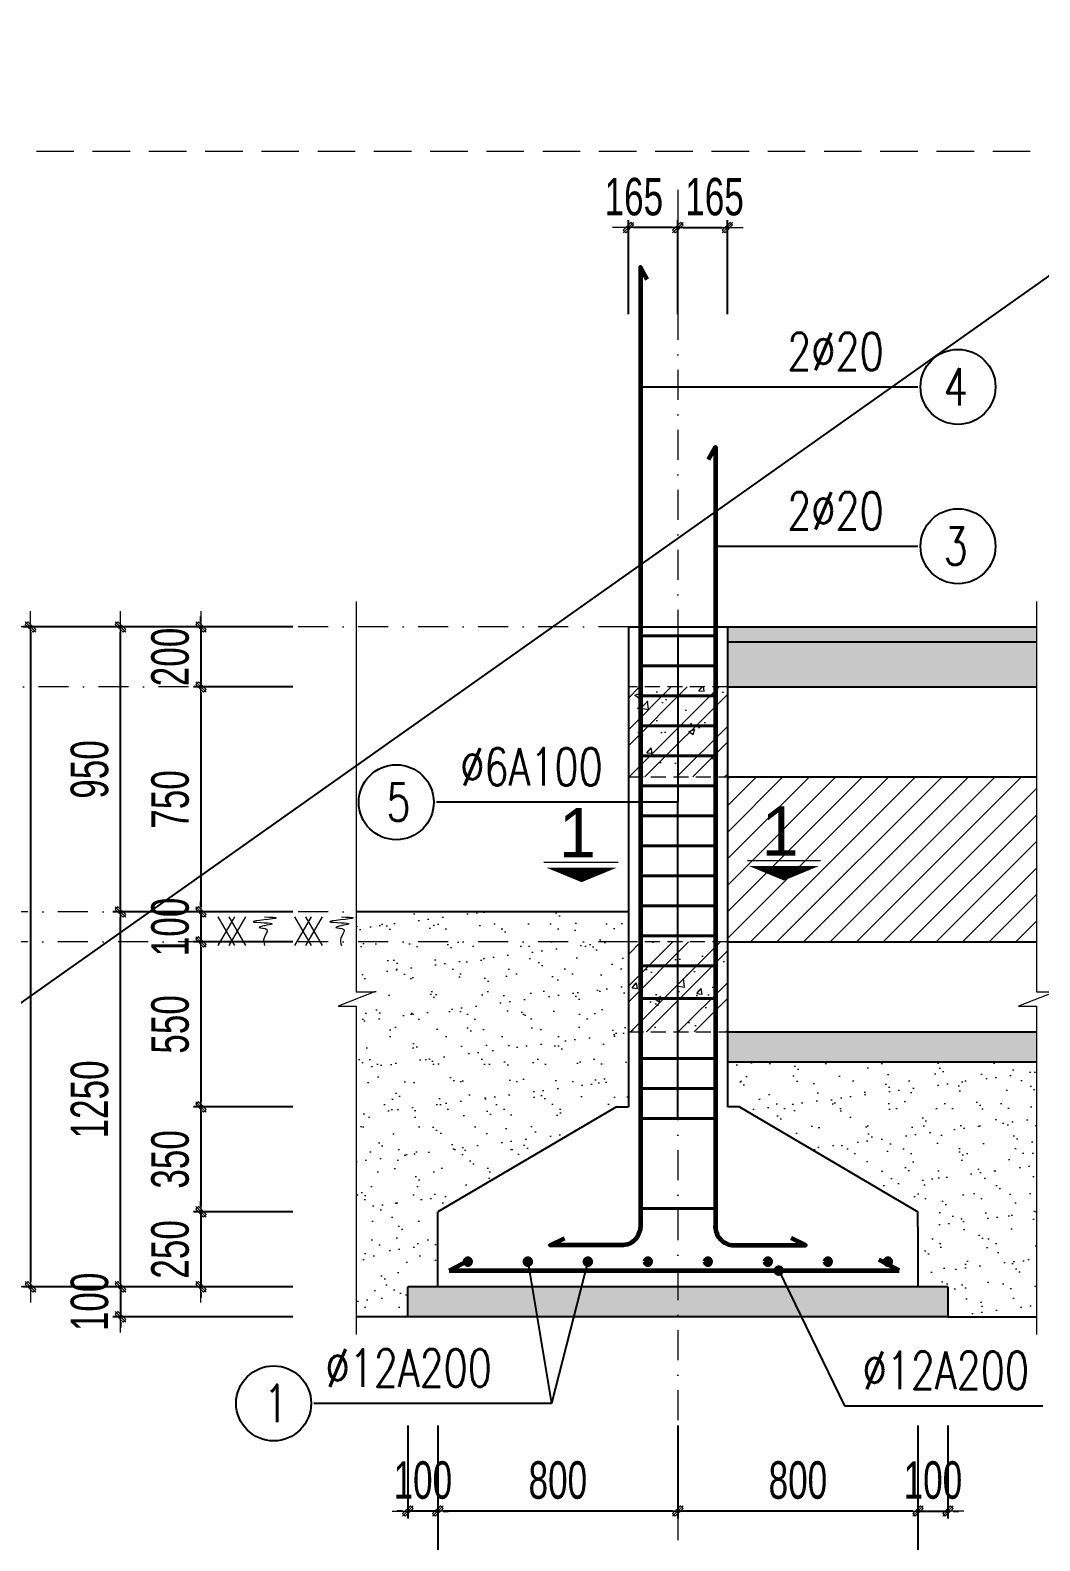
# Model space of a CAD drawing. Header units: millimetres. Extents: x -211129 to 461116, y -574633 to 115.
# Drawn here: x -91705 to -88340, y -542908 to -537872 of the extents above; entities that cross this region are included whole.
import ezdxf
from ezdxf.enums import TextEntityAlignment as Align

# ---------------------------------------------------------------- set-up
doc = ezdxf.new("R2010")
doc.units = ezdxf.units.MM
doc.header["$MEASUREMENT"] = 0
doc.header["$PDMODE"] = 32
doc.linetypes.add('DASHDOT', pattern=[1, 0.5, -0.25, 0, -0.25])
doc.linetypes.add('HIDDEN', pattern=[0.375, 0.25, -0.125])
doc.layers.get('Defpoints').update_dxf_attribs({"color": 1})
doc.layers.add('KCS_Plotter', color=11, linetype='Continuous', plot=False)
for name, color, linetype, lineweight in [('LC Dim', 8, 'Continuous', 18), ('LC Hatch', 252, 'Continuous', 9), ('LC Khac', 4, 'Continuous', 9), ('LC MANH DUT', 35, 'HIDDEN', 5), ('LC Net dam2', 6, 'Continuous', 40), ('LC Net dam3', 1, 'Continuous', 60), ('LC Net manh', 133, 'Continuous', 5), ('LC Net thay', 63, 'Continuous', 25), ('LC Net truc', 79, 'DASHDOT', 13), ('LC Text2', 7, 'Continuous', 25)]:
    doc.layers.add(name, color=color, linetype=linetype, lineweight=lineweight)
doc.styles.add('HOATBIF', font='hoatbif.shx', dxfattribs={"width": 0.7})
doc.styles.add('LC 1', font='VHAVANB.TTF')
doc.styles.add('LC 3', font='vnsimli.shx', dxfattribs={"width": 0.75})
doc.dimstyles.new('1-100(1-50)', dxfattribs={"dimscale": 50, "dimtxt": 2.5, "dimasz": 0.35, "dimexe": 0.5, "dimexo": 0, "dimgap": 0.8, "dimtad": 1, "dimdec": 0, "dimzin": 0, "dimdsep": 46, "dimtxsty": 'HOATBIF', "dimblk1": 'DOT', "dimblk2": 'DOT', "dimsah": 1, "dimcen": -1, "dimdle": 1, "dimclrd": 256, "dimclre": 256, "dimclrt": 4, "dimadec": 3, "dimazin": 2, "dimtfac": 0.333333, "dimtdec": 0, "dimtix": 1, "dimtmove": 2, "dimatfit": 3, "dimldrblk": 'DOT', "dimfxl": 1, "dimtvp": 0.833333, "dimtolj": 1, "dimtzin": 0, "dimarcsym": 0})

# ---------------------------------------------------------------- blocks, each defined once
blk = doc.blocks.new('DOT')
at = {"layer": 'LC Dim'}
blk.add_line((-3, 0), (3, 0), dxfattribs=at)
at = {"layer": 'LC Dim', "color": 4}
blk.add_line((-1, -1), (1, 1), dxfattribs=at)
blk.add_lwpolyline([(0.5, 1), (-1, -0.5), (-0.5, -1), (1, 0.5)], close=True, dxfattribs=at)
blk = doc.blocks.new('*D196')
at = {"layer": 'Defpoints', "color": 0, "ltscale": 2, "transparency": 16777216}
for p in [(-89546.5, -542524.4), (-88746.5, -542524.4), (-89546.5, -542809)]:
    blk.add_point(p, dxfattribs=at)
at = {"layer": 'LC Dim', "lineweight": -2, "ltscale": 2, "transparency": 16777216}
for p, q in [((-89546.5, -542524.4), (-89546.5, -542834)), ((-88746.5, -542524.4), (-88746.5, -542834)), ((-88764, -542809), (-89529, -542809))]:
    blk.add_line(p, q, dxfattribs=at)
at = {"layer": 'LC Dim', "lineweight": -2, "ltscale": 2, "transparency": 16777216, "xscale": 17.5, "yscale": 17.5, "zscale": 17.5, "rotation": 180}
blk.add_blockref('DOT', (-89546.5, -542809), dxfattribs=at)
at = {"layer": 'LC Dim', "lineweight": -2, "ltscale": 2, "transparency": 16777216, "xscale": 17.5, "yscale": 17.5, "zscale": 17.5}
blk.add_blockref('DOT', (-88746.5, -542809), dxfattribs=at)
at = {"layer": 'LC Dim', "color": 4, "ltscale": 2, "transparency": 16777216, "insert": (-89146.5, -542706.5), "char_height": 125, "attachment_point": 5, "style": 'HOATBIF'}
blk.add_mtext('\\A1;800', dxfattribs=at)
blk = doc.blocks.new('_Dot')
at = {"color": 0, "linetype": 'ByBlock', "lineweight": -2}
blk.add_line((-0.5, 0), (-1, 0), dxfattribs=at)
at = {"color": 0, "linetype": 'ByBlock', "const_width": 0.5}
blk.add_lwpolyline([(-0.25, 0, 1), (0.25, 0, 1)], format="xyb", close=True, dxfattribs=at)
blk = doc.blocks.new('*D197')
at = {"layer": 'Defpoints', "color": 0, "ltscale": 2, "transparency": 16777216}
for p in [(-90346.5, -542524.4), (-89546.5, -542524.4), (-90346.5, -542809)]:
    blk.add_point(p, dxfattribs=at)
at = {"layer": 'LC Dim', "lineweight": -2, "ltscale": 2, "transparency": 16777216}
for p, q in [((-90346.5, -542524.4), (-90346.5, -542834)), ((-89546.5, -542524.4), (-89546.5, -542834)), ((-89564, -542809), (-90329, -542809))]:
    blk.add_line(p, q, dxfattribs=at)
at = {"layer": 'LC Dim', "lineweight": -2, "ltscale": 2, "transparency": 16777216, "xscale": 17.5, "yscale": 17.5, "zscale": 17.5, "rotation": 180}
blk.add_blockref('DOT', (-90346.5, -542809), dxfattribs=at)
at = {"layer": 'LC Dim', "lineweight": -2, "ltscale": 2, "transparency": 16777216, "xscale": 17.5, "yscale": 17.5, "zscale": 17.5}
blk.add_blockref('DOT', (-89546.5, -542809), dxfattribs=at)
at = {"layer": 'LC Dim', "color": 4, "ltscale": 2, "transparency": 16777216, "insert": (-89946.5, -542706.5), "char_height": 125, "attachment_point": 5, "style": 'HOATBIF'}
blk.add_mtext('\\A1;800', dxfattribs=at)
blk = doc.blocks.new('*D198')
at = {"layer": 'Defpoints', "color": 0, "ltscale": 2, "transparency": 16777216}
for p in [(-90346.5, -542524.4), (-88746.5, -542524.4), (-90346.5, -543121.5)]:
    blk.add_point(p, dxfattribs=at)
at = {"layer": 'LC Dim', "lineweight": -2, "ltscale": 2, "transparency": 16777216}
for p, q in [((-90346.5, -542524.4), (-90346.5, -543146.5)), ((-88746.5, -542524.4), (-88746.5, -543146.5)), ((-88764, -543121.5), (-90329, -543121.5))]:
    blk.add_line(p, q, dxfattribs=at)
at = {"layer": 'LC Dim', "lineweight": -2, "ltscale": 2, "transparency": 16777216, "xscale": 17.5, "yscale": 17.5, "zscale": 17.5, "rotation": 180}
blk.add_blockref('DOT', (-90346.5, -543121.5), dxfattribs=at)
at = {"layer": 'LC Dim', "lineweight": -2, "ltscale": 2, "transparency": 16777216, "xscale": 17.5, "yscale": 17.5, "zscale": 17.5}
blk.add_blockref('DOT', (-88746.5, -543121.5), dxfattribs=at)
at = {"layer": 'LC Dim', "color": 4, "ltscale": 2, "transparency": 16777216, "insert": (-89546.5, -543019), "char_height": 125, "attachment_point": 5, "style": 'HOATBIF'}
blk.add_mtext('\\A1;1600', dxfattribs=at)
blk = doc.blocks.new('*D199')
at = {"layer": 'Defpoints', "color": 0, "ltscale": 2, "transparency": 16777216}
for p in [(-88746.5, -542524.4), (-88646.5, -542524.4), (-88646.5, -542809)]:
    blk.add_point(p, dxfattribs=at)
at = {"layer": 'LC Dim', "lineweight": -2, "ltscale": 2, "transparency": 16777216}
for p, q in [((-88746.5, -542524.4), (-88746.5, -542834)), ((-88646.5, -542524.4), (-88646.5, -542834)), ((-88764, -542809), (-88781.5, -542809)), ((-88746.5, -542809), (-88646.5, -542809)), ((-88629, -542809), (-88611.5, -542809))]:
    blk.add_line(p, q, dxfattribs=at)
at = {"layer": 'LC Dim', "lineweight": -2, "ltscale": 2, "transparency": 16777216, "xscale": 17.5, "yscale": 17.5, "zscale": 17.5}
blk.add_blockref('DOT', (-88746.5, -542809), dxfattribs=at)
at = {"layer": 'LC Dim', "lineweight": -2, "ltscale": 2, "transparency": 16777216, "xscale": 17.5, "yscale": 17.5, "zscale": 17.5, "rotation": 180}
blk.add_blockref('DOT', (-88646.5, -542809), dxfattribs=at)
at = {"layer": 'LC Dim', "color": 4, "ltscale": 2, "transparency": 16777216, "insert": (-88696.5, -542706.5), "char_height": 125, "attachment_point": 5, "style": 'HOATBIF'}
blk.add_mtext('\\A1;100', dxfattribs=at)
blk = doc.blocks.new('*D200')
at = {"layer": 'Defpoints', "color": 0, "ltscale": 2, "transparency": 16777216}
for p in [(-90446.5, -542524.4), (-90346.5, -542524.4), (-90446.5, -542809)]:
    blk.add_point(p, dxfattribs=at)
at = {"layer": 'LC Dim', "lineweight": -2, "ltscale": 2, "transparency": 16777216}
for p, q in [((-90446.5, -542524.4), (-90446.5, -542834)), ((-90346.5, -542524.4), (-90346.5, -542834)), ((-90464, -542809), (-90481.5, -542809)), ((-90346.5, -542809), (-90446.5, -542809)), ((-90329, -542809), (-90311.5, -542809))]:
    blk.add_line(p, q, dxfattribs=at)
at = {"layer": 'LC Dim', "lineweight": -2, "ltscale": 2, "transparency": 16777216, "xscale": 17.5, "yscale": 17.5, "zscale": 17.5}
blk.add_blockref('DOT', (-90446.5, -542809), dxfattribs=at)
at = {"layer": 'LC Dim', "lineweight": -2, "ltscale": 2, "transparency": 16777216, "xscale": 17.5, "yscale": 17.5, "zscale": 17.5, "rotation": 180}
blk.add_blockref('DOT', (-90346.5, -542809), dxfattribs=at)
at = {"layer": 'LC Dim', "color": 4, "ltscale": 2, "transparency": 16777216, "insert": (-90396.5, -542706.5), "char_height": 125, "attachment_point": 5, "style": 'HOATBIF'}
blk.add_mtext('\\A1;100', dxfattribs=at)
blk = doc.blocks.new('*D201')
at = {"layer": 'Defpoints', "color": 0, "ltscale": 2, "transparency": 16777216}
for p in [(-89711.5, -538530.4), (-89711.5, -538818.6), (-89546.5, -538818.6)]:
    blk.add_point(p, dxfattribs=at)
at = {"layer": 'LC Dim', "lineweight": -2, "ltscale": 2, "transparency": 16777216}
for p, q in [((-89711.5, -538818.6), (-89711.5, -538505.4)), ((-89564, -538530.4), (-89694, -538530.4)), ((-89546.5, -538818.6), (-89546.5, -538505.4))]:
    blk.add_line(p, q, dxfattribs=at)
at = {"layer": 'LC Dim', "lineweight": -2, "ltscale": 2, "transparency": 16777216, "xscale": 17.5, "yscale": 17.5, "zscale": 17.5, "rotation": 180}
blk.add_blockref('DOT', (-89711.5, -538530.4), dxfattribs=at)
at = {"layer": 'LC Dim', "lineweight": -2, "ltscale": 2, "transparency": 16777216, "xscale": 17.5, "yscale": 17.5, "zscale": 17.5}
blk.add_blockref('DOT', (-89546.5, -538530.4), dxfattribs=at)
at = {"layer": 'LC Dim', "color": 4, "ltscale": 2, "transparency": 16777216, "insert": (-89693.3, -538427.9), "char_height": 125, "attachment_point": 5, "style": 'HOATBIF'}
blk.add_mtext('\\A1;165', dxfattribs=at)
blk = doc.blocks.new('*D202')
at = {"layer": 'Defpoints', "color": 0, "ltscale": 2, "transparency": 16777216}
for p in [(-89381.5, -538530.4), (-89546.5, -538818.6), (-89381.5, -538818.6)]:
    blk.add_point(p, dxfattribs=at)
at = {"layer": 'LC Dim', "lineweight": -2, "ltscale": 2, "transparency": 16777216}
for p, q in [((-89546.5, -538818.6), (-89546.5, -538505.4)), ((-89529, -538530.4), (-89399, -538530.4)), ((-89381.5, -538818.6), (-89381.5, -538505.4))]:
    blk.add_line(p, q, dxfattribs=at)
at = {"layer": 'LC Dim', "lineweight": -2, "ltscale": 2, "transparency": 16777216, "xscale": 17.5, "yscale": 17.5, "zscale": 17.5, "rotation": 180}
blk.add_blockref('DOT', (-89546.5, -538530.4), dxfattribs=at)
at = {"layer": 'LC Dim', "lineweight": -2, "ltscale": 2, "transparency": 16777216, "xscale": 17.5, "yscale": 17.5, "zscale": 17.5}
blk.add_blockref('DOT', (-89381.5, -538530.4), dxfattribs=at)
at = {"layer": 'LC Dim', "color": 4, "ltscale": 2, "transparency": 16777216, "insert": (-89424.3, -538427.9), "char_height": 125, "attachment_point": 5, "style": 'HOATBIF'}
blk.add_mtext('\\A1;165', dxfattribs=at)
blk = doc.blocks.new('theptron1')
at = {"layer": 'LC Net dam3'}
for p, q in [((-0.5, 0), (0.5, 0)), ((-0.35, 0.35), (0.35, -0.35)), ((0.35, 0.35), (-0.35, -0.35)), ((0, 0.5), (0, -0.5))]:
    blk.add_line(p, q, dxfattribs=at)
blk.add_circle((0, 0), 0.5, dxfattribs=at)
blk = doc.blocks.new('*U53')
at = {"layer": 'LC Dim', "xscale": 19.6923076923333, "yscale": 19.6923076923333, "zscale": 19.6923076923333}
blk.add_blockref('theptron1', (0, 0), dxfattribs=at)
blk = doc.blocks.new('*U52')
at = {"layer": 'LC Dim', "color": 0, "linetype": 'ByBlock', "lineweight": -2}
for p in [(0, 0), (200, 0), (400, 0), (600, 0), (800, 0), (1000, 0), (1200, 0)]:
    blk.add_blockref('*U53', p, dxfattribs=at)
at = {"layer": 'LC Dim', "color": 0, "linetype": 'ByBlock', "lineweight": -2, "transparency": 16777216}
blk.add_blockref('*U53', (1400, 0), dxfattribs=at)
blk = doc.blocks.new('*D208')
at = {"layer": 'Defpoints', "color": 0, "ltscale": 2, "transparency": 16777216}
for p in [(-90829.5, -542061.8), (-91404.3, -542161.8), (-90829.5, -542161.8)]:
    blk.add_point(p, dxfattribs=at)
at = {"layer": 'LC Dim', "lineweight": -2, "ltscale": 2, "transparency": 16777216}
for p, q in [((-90829.5, -542061.8), (-91429.3, -542061.8)), ((-91404.3, -542044.3), (-91404.3, -542026.8)), ((-91404.3, -542061.8), (-91404.3, -542161.8)), ((-90829.5, -542161.8), (-91429.3, -542161.8)), ((-91404.3, -542179.3), (-91404.3, -542196.8))]:
    blk.add_line(p, q, dxfattribs=at)
at = {"layer": 'LC Dim', "lineweight": -2, "ltscale": 2, "transparency": 16777216, "xscale": 17.5, "yscale": 17.5, "zscale": 17.5}
for p, rotation in [((-91404.3, -542061.8), 270), ((-91404.3, -542161.8), 90)]:
    blk.add_blockref('DOT', p, dxfattribs=dict(at, rotation=rotation))
at = {"layer": 'LC Dim', "color": 4, "ltscale": 2, "transparency": 16777216, "insert": (-91506.8, -542111.8), "char_height": 125, "attachment_point": 5, "rotation": 90, "style": 'HOATBIF'}
blk.add_mtext('\\A1;100', dxfattribs=at)
blk = doc.blocks.new('*D209')
at = {"layer": 'Defpoints', "color": 0, "ltscale": 2, "transparency": 16777216}
for p in [(-91404.3, -540811.8), (-90829.5, -540811.8), (-90829.5, -542061.8)]:
    blk.add_point(p, dxfattribs=at)
at = {"layer": 'LC Dim', "lineweight": -2, "ltscale": 2, "transparency": 16777216}
for p, q in [((-90829.5, -540811.8), (-91429.3, -540811.8)), ((-91404.3, -542044.3), (-91404.3, -540829.3)), ((-90829.5, -542061.8), (-91429.3, -542061.8))]:
    blk.add_line(p, q, dxfattribs=at)
at = {"layer": 'LC Dim', "lineweight": -2, "ltscale": 2, "transparency": 16777216, "xscale": 17.5, "yscale": 17.5, "zscale": 17.5}
for p, rotation in [((-91404.3, -540811.8), 90), ((-91404.3, -542061.8), 270)]:
    blk.add_blockref('DOT', p, dxfattribs=dict(at, rotation=rotation))
at = {"layer": 'LC Dim', "color": 4, "ltscale": 2, "transparency": 16777216, "insert": (-91506.8, -541436.8), "char_height": 125, "attachment_point": 5, "rotation": 90, "style": 'HOATBIF'}
blk.add_mtext('\\A1;1250', dxfattribs=at)
blk = doc.blocks.new('*D210')
at = {"layer": 'Defpoints', "color": 0, "ltscale": 2, "transparency": 16777216}
for p in [(-91404.3, -539861.8), (-90829.5, -539861.8), (-90829.5, -540811.8)]:
    blk.add_point(p, dxfattribs=at)
at = {"layer": 'LC Dim', "lineweight": -2, "ltscale": 2, "transparency": 16777216}
for p, q in [((-90829.5, -539861.8), (-91429.3, -539861.8)), ((-91404.3, -540794.3), (-91404.3, -539879.3)), ((-90829.5, -540811.8), (-91429.3, -540811.8))]:
    blk.add_line(p, q, dxfattribs=at)
at = {"layer": 'LC Dim', "lineweight": -2, "ltscale": 2, "transparency": 16777216, "xscale": 17.5, "yscale": 17.5, "zscale": 17.5}
for p, rotation in [((-91404.3, -539861.8), 90), ((-91404.3, -540811.8), 270)]:
    blk.add_blockref('DOT', p, dxfattribs=dict(at, rotation=rotation))
at = {"layer": 'LC Dim', "color": 4, "ltscale": 2, "transparency": 16777216, "insert": (-91506.8, -540336.8), "char_height": 125, "attachment_point": 5, "rotation": 90, "style": 'HOATBIF'}
blk.add_mtext('\\A1;950', dxfattribs=at)
blk = doc.blocks.new('mat dat')
at = {"layer": 'LC Net manh'}
for p, q in [((2, 0), (3.73, -3)), ((3.73, 0), (2, -3)), ((3.15, 0), (4.88, -3)), ((4.88, 0), (3.15, -3))]:
    blk.add_line(p, q, dxfattribs=at)
blk.add_spline([(0, 0), (-1.21, -0.12), (1.21, -0.52), (-0.75, -0.75), (0.58, -1.1), (-0.23, -1.33), (0.06, -2.19), (0, -3)], degree=3, dxfattribs=at)
blk = doc.blocks.new('*U73')
at = {"layer": 'LC Khac', "xscale": 32.00000000005184, "yscale": 32.00000000005184, "zscale": 32.00000000005184}
blk.add_blockref('mat dat', (-56.7, 48), dxfattribs=at)
blk = doc.blocks.new('*U72')
at = {"layer": 'LC Dim', "color": 0, "linetype": 'ByBlock', "lineweight": -2}
for p in [(0, 0), (256, 0)]:
    blk.add_blockref('*U73', p, dxfattribs=at)
blk = doc.blocks.new('*D211')
at = {"layer": 'Defpoints', "color": 0, "ltscale": 2, "transparency": 16777216}
for p in [(-90829.5, -539861.8), (-91704.1, -542061.8), (-90829.5, -542061.8)]:
    blk.add_point(p, dxfattribs=at)
at = {"layer": 'LC Dim', "lineweight": -2, "ltscale": 2, "transparency": 16777216}
for p, q in [((-90829.5, -539861.8), (-91729.1, -539861.8)), ((-91704.1, -539879.3), (-91704.1, -542044.3)), ((-90829.5, -542061.8), (-91729.1, -542061.8))]:
    blk.add_line(p, q, dxfattribs=at)
at = {"layer": 'LC Dim', "lineweight": -2, "ltscale": 2, "transparency": 16777216, "xscale": 17.5, "yscale": 17.5, "zscale": 17.5}
for p, rotation in [((-91704.1, -539861.8), 90), ((-91704.1, -542061.8), 270)]:
    blk.add_blockref('DOT', p, dxfattribs=dict(at, rotation=rotation))
at = {"layer": 'LC Dim', "color": 4, "ltscale": 2, "transparency": 16777216, "insert": (-91809.8, -541045), "char_height": 125, "attachment_point": 5, "rotation": 90, "style": 'HOATBIF'}
blk.add_mtext('\\A1;2200', dxfattribs=at)
blk = doc.blocks.new('*D188')
at = {"layer": 'Defpoints', "color": 0, "transparency": 16777216}
for p in [(-90829.5, -540911.8), (-91135.8, -541461.8), (-90829.5, -541461.8)]:
    blk.add_point(p, dxfattribs=at)
at = {"layer": 'LC Dim', "lineweight": -2, "transparency": 16777216}
for p, q in [((-90829.5, -540911.8), (-91160.8, -540911.8)), ((-91135.8, -540929.3), (-91135.8, -541444.3)), ((-90829.5, -541461.8), (-91160.8, -541461.8))]:
    blk.add_line(p, q, dxfattribs=at)
at = {"layer": 'LC Dim', "lineweight": -2, "transparency": 16777216, "xscale": 17.5, "yscale": 17.5, "zscale": 17.5}
for p, rotation in [((-91135.8, -540911.8), 90), ((-91135.8, -541461.8), 270)]:
    blk.add_blockref('DOT', p, dxfattribs=dict(at, rotation=rotation))
at = {"layer": 'LC Dim', "color": 4, "transparency": 16777216, "insert": (-91238.3, -541186.8), "char_height": 125, "attachment_point": 5, "rotation": 90, "style": 'HOATBIF'}
blk.add_mtext('\\A1;550', dxfattribs=at)
blk = doc.blocks.new('*D189')
at = {"layer": 'Defpoints', "color": 0, "transparency": 16777216}
for p in [(-90829.5, -541461.8), (-91135.8, -541811.8), (-90829.5, -541811.8)]:
    blk.add_point(p, dxfattribs=at)
at = {"layer": 'LC Dim', "lineweight": -2, "transparency": 16777216}
for p, q in [((-90829.5, -541461.8), (-91160.8, -541461.8)), ((-91135.8, -541479.3), (-91135.8, -541794.3)), ((-90829.5, -541811.8), (-91160.8, -541811.8))]:
    blk.add_line(p, q, dxfattribs=at)
at = {"layer": 'LC Dim', "lineweight": -2, "transparency": 16777216, "xscale": 17.5, "yscale": 17.5, "zscale": 17.5}
for p, rotation in [((-91135.8, -541461.8), 90), ((-91135.8, -541811.8), 270)]:
    blk.add_blockref('DOT', p, dxfattribs=dict(at, rotation=rotation))
at = {"layer": 'LC Dim', "color": 4, "transparency": 16777216, "insert": (-91238.3, -541636.8), "char_height": 125, "attachment_point": 5, "rotation": 90, "style": 'HOATBIF'}
blk.add_mtext('\\A1;350', dxfattribs=at)
blk = doc.blocks.new('*D190')
at = {"layer": 'Defpoints', "color": 0, "transparency": 16777216}
for p in [(-90829.5, -541811.8), (-91135.8, -542061.8), (-90829.5, -542061.8)]:
    blk.add_point(p, dxfattribs=at)
at = {"layer": 'LC Dim', "lineweight": -2, "transparency": 16777216}
for p, q in [((-90829.5, -541811.8), (-91160.8, -541811.8)), ((-91135.8, -541794.3), (-91135.8, -541776.8)), ((-91135.8, -541811.8), (-91135.8, -542061.8)), ((-90829.5, -542061.8), (-91160.8, -542061.8)), ((-91135.8, -542079.3), (-91135.8, -542096.8))]:
    blk.add_line(p, q, dxfattribs=at)
at = {"layer": 'LC Dim', "lineweight": -2, "transparency": 16777216, "xscale": 17.5, "yscale": 17.5, "zscale": 17.5}
for p, rotation in [((-91135.8, -541811.8), 270), ((-91135.8, -542061.8), 90)]:
    blk.add_blockref('DOT', p, dxfattribs=dict(at, rotation=rotation))
at = {"layer": 'LC Dim', "color": 4, "transparency": 16777216, "insert": (-91238.3, -541936.8), "char_height": 125, "attachment_point": 5, "rotation": 90, "style": 'HOATBIF'}
blk.add_mtext('\\A1;250', dxfattribs=at)
blk = doc.blocks.new('*D191')
at = {"layer": 'Defpoints', "color": 0, "transparency": 16777216}
for p in [(-90829.5, -540811.8), (-91135.8, -540911.8), (-90829.5, -540911.8)]:
    blk.add_point(p, dxfattribs=at)
at = {"layer": 'LC Dim', "lineweight": -2, "transparency": 16777216}
for p, q in [((-91135.8, -540794.3), (-91135.8, -540776.8)), ((-90829.5, -540811.8), (-91160.8, -540811.8)), ((-91135.8, -540811.8), (-91135.8, -540911.8)), ((-90829.5, -540911.8), (-91160.8, -540911.8)), ((-91135.8, -540929.3), (-91135.8, -540946.8))]:
    blk.add_line(p, q, dxfattribs=at)
at = {"layer": 'LC Dim', "lineweight": -2, "transparency": 16777216, "xscale": 17.5, "yscale": 17.5, "zscale": 17.5}
for p, rotation in [((-91135.8, -540811.8), 270), ((-91135.8, -540911.8), 90)]:
    blk.add_blockref('DOT', p, dxfattribs=dict(at, rotation=rotation))
at = {"layer": 'LC Dim', "color": 4, "transparency": 16777216, "insert": (-91238.3, -540861.8), "char_height": 125, "attachment_point": 5, "rotation": 90, "style": 'HOATBIF'}
blk.add_mtext('\\A1;100', dxfattribs=at)
blk = doc.blocks.new('*D192')
at = {"layer": 'Defpoints', "color": 0, "transparency": 16777216}
for p in [(-90829.5, -539861.8), (-91135.8, -540061.8), (-90829.5, -540061.8)]:
    blk.add_point(p, dxfattribs=at)
at = {"layer": 'LC Dim', "lineweight": -2, "transparency": 16777216}
for p, q in [((-91135.8, -539844.3), (-91135.8, -539826.8)), ((-90829.5, -539861.8), (-91160.8, -539861.8)), ((-91135.8, -539861.8), (-91135.8, -540061.8)), ((-90829.5, -540061.8), (-91160.8, -540061.8)), ((-91135.8, -540079.3), (-91135.8, -540096.8))]:
    blk.add_line(p, q, dxfattribs=at)
at = {"layer": 'LC Dim', "lineweight": -2, "transparency": 16777216, "xscale": 17.5, "yscale": 17.5, "zscale": 17.5}
for p, rotation in [((-91135.8, -539861.8), 270), ((-91135.8, -540061.8), 90)]:
    blk.add_blockref('DOT', p, dxfattribs=dict(at, rotation=rotation))
at = {"layer": 'LC Dim', "color": 4, "transparency": 16777216, "insert": (-91238.3, -539961.8), "char_height": 125, "attachment_point": 5, "rotation": 90, "style": 'HOATBIF'}
blk.add_mtext('\\A1;200', dxfattribs=at)
blk = doc.blocks.new('*D193')
at = {"layer": 'Defpoints', "color": 0, "transparency": 16777216}
for p in [(-90829.5, -540061.8), (-91135.8, -540811.8), (-90829.5, -540811.8)]:
    blk.add_point(p, dxfattribs=at)
at = {"layer": 'LC Dim', "lineweight": -2, "transparency": 16777216}
for p, q in [((-90829.5, -540061.8), (-91160.8, -540061.8)), ((-91135.8, -540079.3), (-91135.8, -540794.3)), ((-90829.5, -540811.8), (-91160.8, -540811.8))]:
    blk.add_line(p, q, dxfattribs=at)
at = {"layer": 'LC Dim', "lineweight": -2, "transparency": 16777216, "xscale": 17.5, "yscale": 17.5, "zscale": 17.5}
for p, rotation in [((-91135.8, -540061.8), 90), ((-91135.8, -540811.8), 270)]:
    blk.add_blockref('DOT', p, dxfattribs=dict(at, rotation=rotation))
at = {"layer": 'LC Dim', "color": 4, "transparency": 16777216, "insert": (-91238.3, -540436.8), "char_height": 125, "attachment_point": 5, "rotation": 90, "style": 'HOATBIF'}
blk.add_mtext('\\A1;750', dxfattribs=at)

msp = doc.modelspace()

# ---------------------------------------------------------------- hatches: boundary and pattern name
at = {"layer": 'LC Hatch', "ltscale": 250}
h = msp.add_hatch(dxfattribs=at)
h.set_pattern_fill('AR-CONC', color=256, scale=10, style=0)
h.set_pattern_definition([(50, (-32734.67, -81025.824), (71.726018, -6.2752135), [7.5, -82.5]), (355, (-32734.67, -81025.824), (-13.875133, 75.219213), [6, -66]), (100.4514, (-32728.69, -81026.35), (57.850938, 68.943954), [6.374019, -70.114211]), (46.1842, (-32734.67, -81005.82), (106.724105, -16.551901), [11.25, -123.75]), (96.6356, (-32725.78, -81007.2), (93.46627, 97.411787), [9.56103, -105.1713]), (351.1842, (-32734.67, -81005.82), (93.466195, 97.41186), [9, -99]), (21, (-32724.67, -81010.824), (59.690705, -40.261889), [7.5, -82.5]), (326, (-32724.67, -81010.824), (24.331533, 72.515005), [6, -66]), (71.4514, (-32719.695, -81014.18), (84.022263, 32.25305), [6.374019, -70.114211]), (37.5, (-32734.67, -81025.824), (1.2159855, 33.2893854), [0, -65.2, 0, -67, 0, -66.25]), (7.5, (-32734.67, -81025.824), (26.3069537, 39.4411712), [0, -38.2, 0, -63.7, 0, -25.25]), (327.5, (-32756.97, -81025.824), (53.3822436, -2.2554872), [0, -25, 0, -78, 0, -103.5]), (317.5, (-32766.97, -81025.824), (58.318617, 10.010498), [0, -32.5, 0, -51.8, 0, -73.5])])
h.paths.add_polyline_path([(-88351.1, -541211.8), (-89381.5, -541211.8), (-89381.5, -541311.8), (-88351.1, -541311.8)])
h.paths.add_polyline_path([(-88351.1, -539861.8), (-89381.5, -539861.8), (-89381.5, -539911.8), (-88351.1, -539911.8)])
h = msp.add_hatch(dxfattribs=at)
h.set_pattern_fill('BTCT', color=256, scale=30)
h.set_pattern_definition([(50, (-32948.89, -1e-10), (215.178055, -18.82564), [22.5, -247.5]), (355, (-32948.89, -1e-10), (-41.6254, 225.65764), [18, -198]), (100.4514, (-32930.96, -1.57), (173.552815, 206.83186), [19.12206, -210.34263]), (46.1842, (-32948.9, 60), (320.17231, -49.6557), [33.75, -371.25]), (96.6356, (-32922.2, 55.86), (280.39881, 292.23536), [28.68309, -315.5139]), (351.1842, (-32948.9, 60), (280.39858, 292.23558), [27, -297]), (21, (-32918.89, 45), (179.072116, -120.78567), [22.5, -247.5]), (326, (-32918.89, 45), (72.9946, 217.54501), [18, -198]), (71.4514, (-32903.96, 34.93), (252.06679, 96.75915), [19.12206, -210.34263]), (37.5, (-32948.89, -1e-10), (3.647957, 99.868156), [0, -195.6, 0, -201, 0, -198.75]), (7.5, (-32948.89, -1e-10), (78.920861, 118.323514), [0, -114.6, 0, -191.1, 0, -75.75]), (327.5, (-33015.79, -1e-10), (160.146731, -6.766462), [0, -75, 0, -234, 0, -310.5]), (317.5, (-33045.79, -1e-10), (174.95585, 30.031495), [0, -97.5, 0, -155.4, 0, -220.5]), (45, (-32948.89, -1e-10), (-79.549513, 79.549513), []), (45, (-32895.85, -1e-10), (-79.549513, 79.549513), [])])
h.paths.add_polyline_path([(-88351.1, -539911.8), (-89381.5, -539911.8), (-89381.5, -540061.8), (-88351.1, -540061.8)])
h.paths.add_polyline_path([(-84230.4, -539911.8), (-85192.8, -539911.8), (-85192.8, -540061.8), (-84230.4, -540061.8)])
h.paths.add_polyline_path([(-82925, -539911.8), (-84010.4, -539911.8), (-84010.4, -540061.8), (-82925, -540061.8)])
at = {"layer": 'LC Hatch', "ltscale": 2}
h = msp.add_hatch(dxfattribs=at)
h.set_pattern_fill('BTCT', color=256, scale=30)
h.set_pattern_definition([(50, (-32734.67, -81025.82), (215.178055, -18.82564), [22.5, -247.5]), (355, (-32734.67, -81025.82), (-41.6254, 225.65764), [18, -198]), (100.4514, (-32716.74, -81027.4), (173.55281, 206.83186), [19.12206, -210.34263]), (46.1842, (-32734.67, -80965.82), (320.17231, -49.6557), [33.75, -371.25]), (96.6356, (-32708, -80969.96), (280.39881, 292.23536), [28.68309, -315.5139]), (351.1842, (-32734.67, -80965.82), (280.39858, 292.23558), [27, -297]), (21, (-32704.67, -80980.82), (179.072116, -120.78567), [22.5, -247.5]), (326, (-32704.67, -80980.82), (72.9946, 217.54501), [18, -198]), (71.4514, (-32689.75, -80990.9), (252.06679, 96.75915), [19.12206, -210.34263]), (37.5, (-32734.67, -81025.824), (3.647957, 99.868156), [0, -195.6, 0, -201, 0, -198.75]), (7.5, (-32734.67, -81025.82), (78.92086, 118.323514), [0, -114.6, 0, -191.1, 0, -75.75]), (327.5, (-32801.57, -81025.824), (160.146731, -6.766462), [0, -75, 0, -234, 0, -310.5]), (317.5, (-32831.57, -81025.82), (174.95585, 30.031495), [0, -97.5, 0, -155.4, 0, -220.5]), (45, (-32734.67, -81025.82), (-79.549513, 79.549513), []), (45, (-32681.64, -81025.82), (-79.549513, 79.549513), [])])
h.paths.add_polyline_path([(-89711.5, -540361.8), (-89381.5, -540361.8), (-89381.5, -540061.8), (-89711.5, -540061.8)])
at = {"layer": 'LC Hatch', "ltscale": 250}
h = msp.add_hatch(dxfattribs=at)
h.set_pattern_fill('ANSI31', color=256, scale=500)
h.set_pattern_definition([(45, (-32734.67, -81025.824), (-44.194174, 44.194174), [])])
h.paths.add_polyline_path([(-88351.1, -540361.8), (-89381.5, -540361.8), (-89381.5, -540861.8), (-89381.5, -540911.8), (-88351.1, -540911.8)])
h.paths.add_polyline_path([(-89309.2, -540665.8), (-89101.7, -540665.8), (-89101.7, -540418.3), (-89309.2, -540418.3)], flags=24)
h = msp.add_hatch(dxfattribs=at)
h.set_pattern_fill('AR-SAND', color=256, scale=60)
h.set_pattern_definition([(37.5, (-32734.67, -81025.82), (-3.779601, 115.609426), [0, -91.2, 0, -102, 0, -97.5]), (7.5, (-32734.67, -81025.82), (106.1866, 169.328764), [0, -49.2, 0, -82.2, 0, -31.5]), (327.5, (-32808.47, -81025.82), (186.848512, 0.339543), [0, -30, 0, -108, 0, -141]), (317.5, (-32808.47, -81025.82), (180.367596, 52.660534), [0, -15, 0, -70.8, 0, -81])])
h.paths.add_polyline_path([(-89711.5, -540911.8), (-90618.9, -540911.8), (-90618.9, -541077.9), (-90557.2, -541077.9), (-90678.9, -541126.2), (-90618.9, -541126.2), (-90618.9, -542161.8), (-90446.5, -542161.8), (-90446.5, -542061.8), (-90346.5, -542061.8), (-90346.5, -541811.8), (-89751.5, -541461.8), (-89711.5, -541461.8)])
h.paths.add_polyline_path([(-88351.1, -541311.8), (-89381.5, -541311.8), (-89381.5, -541461.8), (-89341.5, -541461.8), (-88746.5, -541811.8), (-88746.5, -541861.8), (-88746.5, -542061.8), (-88646.5, -542061.8), (-88646.5, -542161.8), (-88351.1, -542161.8)])
h.paths.add_polyline_path([(-89711.5, -540811.8), (-90618.9, -540811.8), (-90618.9, -540911.8), (-89711.5, -540911.8), (-89711.5, -540861.8)])
at = {"layer": 'LC Hatch', "ltscale": 2}
h = msp.add_hatch(dxfattribs=at)
h.set_pattern_fill('BTCT', color=256, scale=30)
h.set_pattern_definition([(50, (-32734.67, -80925.82), (215.178055, -18.82564), [22.5, -247.5]), (355, (-32734.67, -80925.82), (-41.6254, 225.65764), [18, -198]), (100.4514, (-32716.74, -80927.4), (173.55281, 206.83186), [19.12206, -210.34263]), (46.1842, (-32734.67, -80865.82), (320.17231, -49.6557), [33.75, -371.25]), (96.6356, (-32708, -80869.96), (280.39881, 292.23536), [28.68309, -315.5139]), (351.1842, (-32734.67, -80865.82), (280.39858, 292.23558), [27, -297]), (21, (-32704.67, -80880.82), (179.072116, -120.78567), [22.5, -247.5]), (326, (-32704.67, -80880.82), (72.9946, 217.54501), [18, -198]), (71.4514, (-32689.75, -80890.9), (252.06679, 96.75915), [19.12206, -210.34263]), (37.5, (-32734.67, -80925.824), (3.647957, 99.868156), [0, -195.6, 0, -201, 0, -198.75]), (7.5, (-32734.67, -80925.82), (78.92086, 118.323514), [0, -114.6, 0, -191.1, 0, -75.75]), (327.5, (-32801.57, -80925.824), (160.146731, -6.766462), [0, -75, 0, -234, 0, -310.5]), (317.5, (-32831.57, -80925.82), (174.95585, 30.031495), [0, -97.5, 0, -155.4, 0, -220.5]), (45, (-32734.67, -80925.82), (-79.549513, 79.549513), []), (45, (-32681.64, -80925.82), (-79.549513, 79.549513), [])])
h.paths.add_polyline_path([(-89711.5, -541211.8), (-89381.5, -541211.8), (-89381.5, -540911.8), (-89711.5, -540911.8)])
h = msp.add_hatch(dxfattribs=at)
h.set_pattern_fill('AR-CONC', color=256, scale=10, style=0)
h.set_pattern_definition([(50, (-188762.68, -364102.423), (71.726018, -6.275213), [7.5, -82.5]), (355, (-188762.68, -364102.42), (-13.875133, 75.219213), [6, -66]), (100.4514, (-188756.7, -364102.946), (57.850938, 68.943954), [6.37402, -70.11421]), (46.1842, (-188762.68, -364082.42), (106.724105, -16.5519), [11.25, -123.75]), (96.6356, (-188753.78, -364083.8), (93.46627, 97.411787), [9.56103, -105.1713]), (351.1842, (-188762.68, -364082.42), (93.466195, 97.41186), [9, -99]), (21, (-188752.68, -364087.423), (59.690705, -40.261889), [7.5, -82.5]), (326, (-188752.68, -364087.42), (24.331533, 72.515005), [6, -66]), (71.4514, (-188747.704, -364090.78), (84.022263, 32.25305), [6.37402, -70.11421]), (37.5, (-188762.678, -364102.423), (1.2159855, 33.2893854), [0, -65.2, 0, -67, 0, -66.25]), (7.5, (-188762.678, -364102.423), (26.306954, 39.441171), [0, -38.2, 0, -63.7, 0, -25.25]), (327.5, (-188784.978, -364102.423), (53.3822436, -2.255487), [0, -25, 0, -78, 0, -103.5]), (317.5, (-188794.98, -364102.423), (58.318617, 10.010498), [0, -32.5, 0, -51.8, 0, -73.5])])
h.paths.add_polyline_path([(-90446.5, -542061.8), (-88646.5, -542061.8), (-88646.5, -542161.8), (-90446.5, -542161.8)])

# ---------------------------------------------------------------- linework, layer by layer
at = {"layer": 'KCS_Plotter'}
msp.add_line((-99409.4, -546541.2), (-78409.4, -531691.2), dxfattribs=at)
at = {"layer": 'LC Khac', "color": 1, "ltscale": 2}
for p, q in [((-89993.6, -540645.6), (-89746, -540645.6)), ((-89314.4, -540640), (-89071.7, -540640))]:
    msp.add_line(p, q, dxfattribs=at)
for points in [[(-89867.4, -540712.6, 0, 235.7, 0), (-89867.4, -540663.9, 137.5, 137.5, 0)], [(-89193, -540707, 0, 235.7, 0), (-89193, -540658.3, 137.5, 137.5, 0)]]:
    msp.add_lwpolyline(points, format="xyseb", dxfattribs=at)
at = {"layer": 'LC MANH DUT', "ltscale": 500}
msp.add_line((-98809.4, -538275.3), (-80434.4, -538275.3), dxfattribs=at)
at = {"layer": 'LC MANH DUT', "ltscale": 200}
for points in [[(-89711.5, -540361.8), (-89381.5, -540361.8), (-89381.5, -540061.8), (-89711.5, -540061.8)], [(-89711.5, -541211.8), (-89381.5, -541211.8), (-89381.5, -540911.8), (-89711.5, -540911.8)]]:
    msp.add_lwpolyline(points, close=True, dxfattribs=at)
at = {"layer": 'LC Net dam2', "ltscale": 2}
for p, q in [((-89671.5, -539891.8), (-89421.5, -539891.8)), ((-89671.5, -539991.8), (-89421.5, -539991.8)), ((-89671.5, -539991.8), (-89421.5, -539991.8)), ((-89671.5, -540091.8), (-89421.5, -540091.8)), ((-89671.5, -540091.8), (-89421.5, -540091.8)), ((-89671.5, -540191.8), (-89421.5, -540191.8)), ((-89671.5, -540191.8), (-89421.5, -540191.8)), ((-89671.5, -540291.8), (-89421.5, -540291.8)), ((-89671.5, -540291.8), (-89421.5, -540291.8)), ((-89671.5, -540391.8), (-89421.5, -540391.8)), ((-89671.5, -540391.8), (-89421.5, -540391.8)), ((-89671.5, -540491.8), (-89421.5, -540491.8)), ((-89671.5, -540491.8), (-89421.5, -540491.8)), ((-89671.5, -540591.8), (-89421.5, -540591.8)), ((-89671.5, -540591.8), (-89421.5, -540591.8)), ((-89671.5, -540691.8), (-89421.5, -540691.8)), ((-89671.5, -540691.8), (-89421.5, -540691.8)), ((-89671.5, -540791.8), (-89421.5, -540791.8)), ((-89671.5, -540791.8), (-89421.5, -540791.8)), ((-89671.5, -540891.8), (-89421.5, -540891.8)), ((-89671.5, -540891.8), (-89421.5, -540891.8)), ((-89671.5, -540991.8), (-89421.5, -540991.8)), ((-89671.5, -540991.8), (-89421.5, -540991.8)), ((-89671.5, -541100.3), (-89421.5, -541100.3)), ((-89671.5, -541100.3), (-89421.5, -541100.3)), ((-89671.5, -541300.3), (-89421.5, -541300.3)), ((-89671.5, -541300.3), (-89421.5, -541300.3)), ((-89671.5, -541400.3), (-89421.5, -541400.3)), ((-89671.5, -541400.3), (-89421.5, -541400.3)), ((-89671.5, -541500.3), (-89421.5, -541500.3)), ((-89671.5, -541500.3), (-89421.5, -541500.3)), ((-89671.5, -541800.3), (-89421.5, -541800.3))]:
    msp.add_line(p, q, dxfattribs=at)
at = {"layer": 'LC Net dam3'}
for p, q in [((-90308.3, -542007.6), (-90241.3, -541971.5)), ((-90308.3, -542007.6), (-88809.3, -542007.6)), ((-88809.3, -542007.6), (-88876.4, -541971.5))]:
    msp.add_line(p, q, dxfattribs=at)
msp.add_lwpolyline([(-89648.6, -538702.9), (-89671.5, -538661.8), (-89671.5, -541860.4), (-89671.5, -541860.4, -0.414214), (-89734, -541923), (-89971.7, -541923), (-89924.1, -541899.5)], format="xyb", dxfattribs=at)
for points in [[(-89444.3, -539302.9), (-89421.5, -539261.8), (-89421.5, -541865)], [(-89358.9, -541923), (-89121.2, -541923), (-89168.8, -541899.5)]]:
    msp.add_lwpolyline(points, dxfattribs=at)
msp.add_arc((-89358.8, -541860.1), 62.9, 175.5098, 269.8757, dxfattribs=at)
at = {"layer": 'LC Net manh', "ltscale": 2}
for points in [[(-90618.9, -539776.4), (-90618.9, -541077.9), (-90557.2, -541077.9), (-90678.9, -541126.2), (-90618.9, -541126.2), (-90618.9, -542220.7)], [(-88351.1, -539776.4), (-88351.1, -541077.9), (-88289.5, -541077.9), (-88411.1, -541126.2), (-88351.1, -541126.2), (-88351.1, -542220.7)]]:
    msp.add_lwpolyline(points, dxfattribs=at)
at = {"layer": 'LC Net thay', "linetype": 'Continuous', "ltscale": 1000}
for p, q in [((-89711.5, -539861.8), (-89381.5, -539861.8)), ((-89711.5, -539861.8), (-89711.5, -540861.8)), ((-89381.5, -539861.8), (-89381.5, -540861.8)), ((-89381.5, -539861.8), (-88351.1, -539861.8)), ((-89381.5, -539911.8), (-88351.1, -539911.8)), ((-89381.5, -540061.8), (-88351.1, -540061.8)), ((-89381.5, -540361.8), (-88351.1, -540361.8)), ((-89711.5, -540811.8), (-90618.9, -540811.8)), ((-89711.5, -540861.8), (-89711.5, -541461.8)), ((-89381.5, -540861.8), (-89381.5, -541461.8)), ((-89751.5, -541461.8), (-90346.5, -541811.8)), ((-89751.5, -541461.8), (-89711.5, -541461.8)), ((-89341.5, -541461.8), (-89381.5, -541461.8)), ((-89341.5, -541461.8), (-88746.5, -541811.8)), ((-90346.5, -542061.8), (-90346.5, -541811.8)), ((-88746.5, -541861.8), (-88746.5, -541811.8)), ((-88746.5, -541861.8), (-88746.5, -542061.8)), ((-88646.5, -542061.8), (-90446.5, -542061.8)), ((-90446.5, -542161.8), (-90446.5, -542061.8)), ((-88746.5, -542061.8), (-90346.5, -542061.8)), ((-88646.5, -542061.8), (-88646.5, -542161.8)), ((-90446.5, -542161.8), (-90618.9, -542161.8)), ((-88646.5, -542161.8), (-90446.5, -542161.8)), ((-88646.5, -542161.8), (-90446.5, -542161.8)), ((-88646.5, -542161.8), (-88351.1, -542161.8))]:
    msp.add_line(p, q, dxfattribs=at)
at = {"layer": 'LC Net thay', "ltscale": 750}
for p, q in [((-89381.5, -540911.8), (-88351.1, -540911.8)), ((-89381.5, -541211.8), (-88351.1, -541211.8)), ((-89381.5, -541311.8), (-88351.1, -541311.8))]:
    msp.add_line(p, q, dxfattribs=at)
at = {"layer": 'LC Net truc', "ltscale": 200}
for p, q in [((-89546.5, -538404.1), (-89546.5, -543193.6)), ((-89711.5, -539861.8), (-92242.8, -539861.8)), ((-90977.1, -540061.8), (-92242.8, -540061.8)), ((-89711.5, -540811.8), (-92304.2, -540811.8)), ((-89711.5, -540911.8), (-92304.2, -540911.8)), ((-90917.8, -542061.8), (-92242.8, -542061.8))]:
    msp.add_line(p, q, dxfattribs=at)
at = {"layer": 'LC Text2', "ltscale": 100}
for centre in [(-88612.9, -539061.3), (-88612.9, -539592.6), (-90485.1, -540446), (-90893.7, -542450.1)]:
    msp.add_circle(centre, 125, dxfattribs=at)

# ---------------------------------------------------------------- block references
at = {"layer": 'LC Dim', "xscale": -1}
msp.add_blockref('*U72', (-90724.3, -540876.1), dxfattribs=at)
at = {"layer": 'LC Dim', "extrusion": (0, 0, -1), "zscale": -1}
msp.add_blockref('*U52', (88846.5, -541977.6), dxfattribs=at)

# ---------------------------------------------------------------- texts
at = {"ltscale": 2, "style": 'LC 1'}
for p in [(-89881, -540547.7), (-89205.5, -540542.1)]:
    msp.add_attdef('1', text='B', height=165, dxfattribs=at).set_placement(p, align=Align.MIDDLE_CENTER)
at = {"layer": 'LC Text2', "linetype": 'ByBlock', "style": 'LC 3', "width": 0.75}
for s, p in [('2%%C20', (-89182.1, -539005.9)), ('2%%C20', (-89182.1, -539537.2)), ('%%C6A100', (-90271.4, -540390.6)), ('%%C12A200', (-90720.8, -542394.7)), ('%%C12A200', (-88930.9, -542402.7))]:
    msp.add_text(s, height=125, dxfattribs=at).set_placement(p)
at = {"layer": 'LC Text2', "ltscale": 100, "style": 'LC 3', "width": 0.75}
for s, p in [('4', (-88620.5, -539061.3)), ('3', (-88620.5, -539592.6)), ('5', (-90477.5, -540446)), ('1', (-90886.2, -542450.1))]:
    msp.add_text(s, height=125, dxfattribs=at).set_placement(p, align=Align.MIDDLE_CENTER)

# ---------------------------------------------------------------- dimensions: what is measured, and where the dimension line sits
at = {"layer": 'LC Dim', "ltscale": 2}
for base, p1, p2, angle, picture, middle in [((-89711.5, -538530.4), (-89546.5, -538818.6), (-89711.5, -538818.6), 180, '*D201', (-89693.3, -538427.9)), ((-91704.1, -542061.8), (-90829.5, -539861.8), (-90829.5, -542061.8), 90, '*D211', (-91809.8, -541045))]:
    dim = msp.add_linear_dim(base=base, p1=p1, p2=p2, angle=angle, dimstyle='1-100(1-50)', dxfattribs=at)
    dim.commit()
    dim.dimension.update_dxf_attribs({"geometry": picture, "text_midpoint": middle, "dimtype": 160})
dim = msp.add_linear_dim(base=(-89381.5, -538530.4), p1=(-89546.5, -538818.6), p2=(-89381.5, -538818.6), dimstyle='1-100(1-50)', dxfattribs=at)
dim.commit()
dim.dimension.update_dxf_attribs({"geometry": '*D202', "text_midpoint": (-89424.3, -538427.9), "dimtype": 160})
for base, p1, p2, angle, picture, middle in [((-91404.3, -539861.8), (-90829.5, -540811.8), (-90829.5, -539861.8), 90, '*D210', (-91506.8, -540336.8)), ((-91404.3, -540811.8), (-90829.5, -542061.8), (-90829.5, -540811.8), 90, '*D209', (-91506.8, -541436.8)), ((-91404.3, -542161.8), (-90829.5, -542061.8), (-90829.5, -542161.8), 90, '*D208', (-91506.8, -542111.8)), ((-90446.5, -542809), (-90346.5, -542524.4), (-90446.5, -542524.4), 180, '*D200', (-90396.5, -542706.5)), ((-90346.5, -542809), (-89546.5, -542524.4), (-90346.5, -542524.4), 180, '*D197', (-89946.5, -542706.5)), ((-90346.5, -543121.5), (-88746.5, -542524.4), (-90346.5, -542524.4), 180, '*D198', (-89546.5, -543019)), ((-89546.5, -542809), (-88746.5, -542524.4), (-89546.5, -542524.4), 180, '*D196', (-89146.5, -542706.5)), ((-88646.5, -542809), (-88746.5, -542524.4), (-88646.5, -542524.4), 180, '*D199', (-88696.5, -542706.5))]:
    dim = msp.add_linear_dim(base=base, p1=p1, p2=p2, angle=angle, dimstyle='1-100(1-50)', dxfattribs=at)
    dim.commit()
    dim.dimension.update_dxf_attribs({"geometry": picture, "text_midpoint": middle})
at = {"layer": 'LC Dim'}
for base, p1, p2, picture, middle in [((-91135.8, -540061.8), (-90829.5, -539861.8), (-90829.5, -540061.8), '*D192', (-91238.3, -539961.8)), ((-91135.8, -540811.8), (-90829.5, -540061.8), (-90829.5, -540811.8), '*D193', (-91238.3, -540436.8)), ((-91135.8, -540911.8), (-90829.5, -540811.8), (-90829.5, -540911.8), '*D191', (-91238.3, -540861.8)), ((-91135.8, -541461.8), (-90829.5, -540911.8), (-90829.5, -541461.8), '*D188', (-91238.3, -541186.8)), ((-91135.8, -541811.8), (-90829.5, -541461.8), (-90829.5, -541811.8), '*D189', (-91238.3, -541636.8)), ((-91135.8, -542061.8), (-90829.5, -541811.8), (-90829.5, -542061.8), '*D190', (-91238.3, -541936.8))]:
    dim = msp.add_linear_dim(base=base, p1=p1, p2=p2, angle=90, dimstyle='1-100(1-50)', dxfattribs=at)
    dim.commit()
    dim.dimension.update_dxf_attribs({"geometry": picture, "text_midpoint": middle})

# ---------------------------------------------------------------- leaders
at = {"layer": 'LC Dim', "ltscale": 2}
for points, override in [([(-89671.5, -539061.3), (-89457.7, -539061.3), (-88746.7, -539061.3)], {"dimasz": 0.15}), ([(-89421.5, -539592.6), (-89207.1, -539592.6), (-88746.7, -539592.6)], {"dimasz": 0.15}), ([(-89546.5, -539891.8), (-89546.5, -540446), (-90351.3, -540446)], {"dimasz": 0.15}), ([(-89546.5, -541500.3), (-89546.5, -540446), (-90351.3, -540446)], {"dimasz": 0.15}), ([(-89846.5, -541977.6), (-89967.4, -542450.1), (-90760, -542450.1)], {"dimasz": 0.7}), ([(-90046.5, -541977.6), (-89967.4, -542450.1), (-90760, -542450.1)], {"dimasz": 0.7}), ([(-89210.3, -542007.6), (-88991.3, -542458.1), (-88329.7, -542458.1)], {"dimasz": 0.7})]:
    msp.add_leader(points, dimstyle='1-100(1-50)', override=override, dxfattribs=at)

doc.saveas('drawing.dxf')
